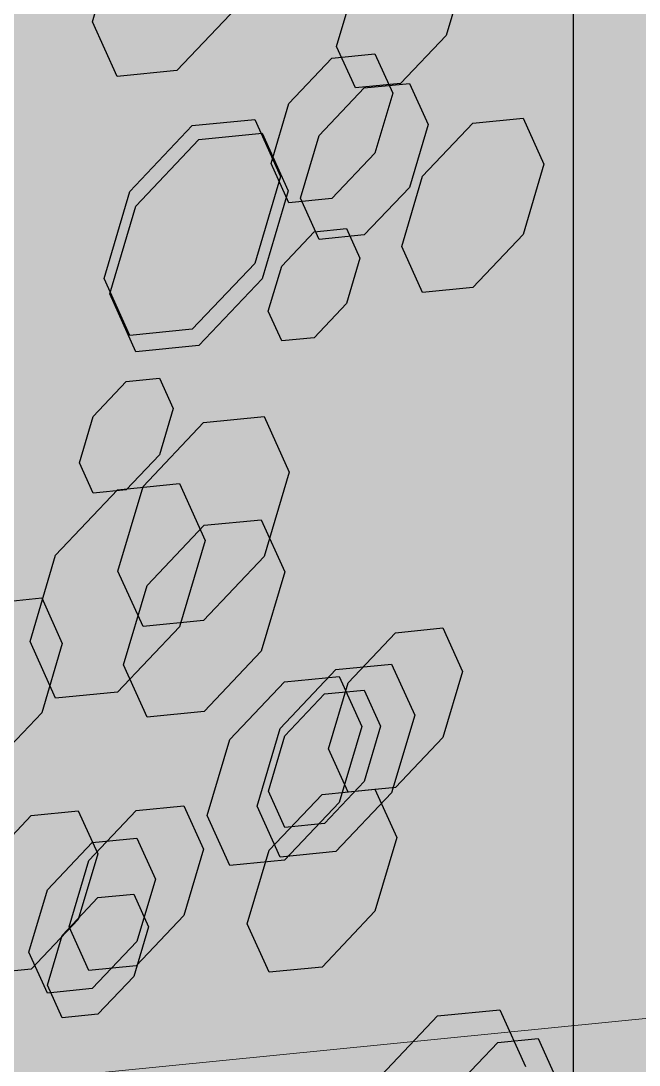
# Model space of a CAD drawing. Header units: metres. Extents: x 0 to 14.2, y 0 to 5.9.
# Drawn here: x 2.6235 to 2.719, y 3.9018 to 4.0633 of the extents above; entities that cross this region are included whole.
import ezdxf

# ---------------------------------------------------------------- set-up
doc = ezdxf.new("R2010")
doc.units = ezdxf.units.M
doc.header["$LTSCALE"] = 0.25
doc.layers.add('ISO-ARISTAS', color=8, linetype='CONTINUOUS')
doc.layers.add('ISO-CONCRETO-SUP', color=254, linetype='CONTINUOUS', true_color=0xe8e8e8)
doc.layers.add('LLAMADAS', color=30, linetype='CONTINUOUS', lineweight=18)

msp = doc.modelspace()

# ---------------------------------------------------------------- linework, layer by layer
at = {"layer": 'ISO-ARISTAS', "color": 250}
for p, q in [((2.63453, 4.06314), (2.63836, 4.07603)), ((2.69209, 4.07076), (2.68919, 4.061)), ((2.67228, 4.05932), (2.67518, 4.06908)), ((2.70885, 4.07), (2.70885, 4.02)), ((2.65686, 4.06535), (2.64761, 4.05559)), ((2.63836, 4.05468), (2.63453, 4.06314)), ((2.68919, 4.061), (2.68218, 4.0536)), ((2.67518, 4.05291), (2.67228, 4.05932)), ((2.66491, 4.05048), (2.67156, 4.0575)), ((2.67156, 4.0575), (2.6782, 4.05815)), ((2.6782, 4.05815), (2.68096, 4.05207)), ((2.64761, 4.05559), (2.63836, 4.05468)), ((2.6696, 4.04556), (2.67656, 4.05291)), ((2.68218, 4.0536), (2.67518, 4.05291)), ((2.67656, 4.05291), (2.68353, 4.0536)), ((2.68353, 4.0536), (2.68641, 4.04723)), ((2.68096, 4.05207), (2.6782, 4.04281)), ((2.66216, 4.04122), (2.66491, 4.05048)), ((2.64998, 4.04707), (2.65962, 4.04803)), ((2.65962, 4.04803), (2.66362, 4.0392)), ((2.69333, 4.04744), (2.7011, 4.04821)), ((2.7011, 4.04821), (2.70432, 4.04109)), ((2.64034, 4.03689), (2.64998, 4.04707)), ((2.68641, 4.04723), (2.68353, 4.03752)), ((2.68556, 4.03924), (2.69333, 4.04744)), ((2.64126, 4.03464), (2.65101, 4.04493)), ((2.65101, 4.04493), (2.66076, 4.0459)), ((2.66076, 4.0459), (2.6648, 4.03697)), ((2.66671, 4.03585), (2.6696, 4.04556)), ((2.6782, 4.04281), (2.67156, 4.03579)), ((2.66491, 4.03513), (2.66216, 4.04122)), ((2.70432, 4.04109), (2.7011, 4.03026)), ((2.66362, 4.0392), (2.65962, 4.02576)), ((2.68235, 4.02841), (2.68556, 4.03924)), ((2.63634, 4.02345), (2.64034, 4.03689)), ((2.6648, 4.03697), (2.66076, 4.02338)), ((2.68353, 4.03752), (2.67656, 4.03017)), ((2.63722, 4.02105), (2.64126, 4.03464)), ((2.67156, 4.03579), (2.66491, 4.03513)), ((2.6696, 4.02948), (2.66671, 4.03585)), ((2.6638, 4.02536), (2.66881, 4.03065)), ((2.66881, 4.03065), (2.67382, 4.03115)), ((2.67656, 4.03017), (2.6696, 4.02948)), ((2.67382, 4.03115), (2.67589, 4.02656)), ((2.7011, 4.03026), (2.69333, 4.02206)), ((2.68556, 4.02129), (2.68235, 4.02841)), ((2.67589, 4.02656), (2.67382, 4.01958)), ((2.65962, 4.02576), (2.64998, 4.01558)), ((2.66172, 4.01838), (2.6638, 4.02536)), ((2.64034, 4.01462), (2.63634, 4.02345)), ((2.66076, 4.02338), (2.65101, 4.01309)), ((2.69333, 4.02206), (2.68556, 4.02129)), ((2.64126, 4.01212), (2.63722, 4.02105)), ((2.67382, 4.01958), (2.66881, 4.01429)), ((2.70885, 4.02), (2.70885, 3.97)), ((2.6638, 4.01379), (2.66172, 4.01838)), ((2.64998, 4.01558), (2.64034, 4.01462)), ((2.66881, 4.01429), (2.6638, 4.01379)), ((2.65101, 4.01309), (2.64126, 4.01212)), ((2.63465, 4.0021), (2.63978, 4.0075)), ((2.63978, 4.0075), (2.6449, 4.00801)), ((2.6449, 4.00801), (2.64702, 4.00332)), ((2.64702, 4.00332), (2.6449, 3.99618)), ((2.63253, 3.99496), (2.63465, 4.0021)), ((2.64236, 3.99127), (2.65172, 4.00115)), ((2.65172, 4.00115), (2.66109, 4.00208)), ((2.66109, 4.00208), (2.66497, 3.9935)), ((2.6449, 3.99618), (2.63978, 3.99078)), ((2.63465, 3.99027), (2.63253, 3.99496)), ((2.66497, 3.9935), (2.66109, 3.98045)), ((2.63844, 3.99077), (2.64802, 3.99172)), ((2.63848, 3.97821), (2.64236, 3.99127)), ((2.64802, 3.99172), (2.65198, 3.98295)), ((2.62886, 3.98066), (2.63844, 3.99077)), ((2.63978, 3.99078), (2.63465, 3.99027)), ((2.64298, 3.97597), (2.65179, 3.98528)), ((2.65179, 3.98528), (2.66061, 3.98615)), ((2.66061, 3.98615), (2.66426, 3.97808)), ((2.65198, 3.98295), (2.64802, 3.9696)), ((2.6249, 3.96731), (2.62886, 3.98066)), ((2.66109, 3.98045), (2.65172, 3.97057)), ((2.64236, 3.96964), (2.63848, 3.97821)), ((2.66426, 3.97808), (2.66061, 3.9658)), ((2.63933, 3.96369), (2.64298, 3.97597)), ((2.61901, 3.97328), (2.6267, 3.97404)), ((2.6267, 3.97404), (2.62988, 3.967)), ((2.65172, 3.97057), (2.64236, 3.96964)), ((2.64802, 3.9696), (2.63844, 3.95949)), ((2.67405, 3.96094), (2.68139, 3.96868)), ((2.68139, 3.96868), (2.68872, 3.96941)), ((2.68872, 3.96941), (2.69176, 3.96269)), ((2.70885, 3.97), (2.70885, 3.92)), ((2.62886, 3.95854), (2.6249, 3.96731)), ((2.62988, 3.967), (2.6267, 3.95629)), ((2.66061, 3.9658), (2.65179, 3.9565)), ((2.64298, 3.95562), (2.63933, 3.96369)), ((2.67217, 3.96296), (2.68078, 3.96381)), ((2.68078, 3.96381), (2.68435, 3.95592)), ((2.66355, 3.95386), (2.67217, 3.96296)), ((2.69176, 3.96269), (2.68872, 3.95247)), ((2.65577, 3.95217), (2.66422, 3.96108)), ((2.66422, 3.96108), (2.67266, 3.96192)), ((2.67101, 3.95071), (2.67405, 3.96094)), ((2.67266, 3.96192), (2.67616, 3.95419)), ((2.63844, 3.95949), (2.62886, 3.95854)), ((2.66428, 3.95273), (2.6704, 3.9592)), ((2.6704, 3.9592), (2.67653, 3.95981)), ((2.67653, 3.95981), (2.67907, 3.9542)), ((2.6267, 3.95629), (2.61901, 3.94817)), ((2.65179, 3.9565), (2.64298, 3.95562)), ((2.68435, 3.95592), (2.68078, 3.94392)), ((2.67616, 3.95419), (2.67266, 3.94242)), ((2.67907, 3.9542), (2.67653, 3.94566)), ((2.65999, 3.94186), (2.66355, 3.95386)), ((2.66174, 3.94419), (2.66428, 3.95273)), ((2.68872, 3.95247), (2.68139, 3.94472)), ((2.65227, 3.9404), (2.65577, 3.95217)), ((2.67405, 3.944), (2.67101, 3.95071)), ((2.67004, 3.94367), (2.67821, 3.94448)), ((2.67653, 3.94566), (2.6704, 3.93919)), ((2.68139, 3.94472), (2.67405, 3.944)), ((2.67821, 3.94448), (2.68159, 3.937)), ((2.66428, 3.93858), (2.66174, 3.94419)), ((2.66186, 3.93504), (2.67004, 3.94367)), ((2.68078, 3.94392), (2.67217, 3.93483)), ((2.62508, 3.9404), (2.63235, 3.94112)), ((2.63235, 3.94112), (2.63536, 3.93447)), ((2.63397, 3.93343), (2.64132, 3.94119)), ((2.64132, 3.94119), (2.64867, 3.94191)), ((2.64867, 3.94191), (2.65171, 3.93519)), ((2.66355, 3.93397), (2.65999, 3.94186)), ((2.67266, 3.94242), (2.66422, 3.93351)), ((2.61782, 3.93273), (2.62508, 3.9404)), ((2.65577, 3.93267), (2.65227, 3.9404)), ((2.6704, 3.93919), (2.66428, 3.93858)), ((2.6276, 3.92892), (2.63451, 3.93622)), ((2.63451, 3.93622), (2.64142, 3.93691)), ((2.64142, 3.93691), (2.64428, 3.93058)), ((2.68159, 3.937), (2.67821, 3.92561)), ((2.65171, 3.93519), (2.64867, 3.92495)), ((2.65848, 3.92365), (2.66186, 3.93504)), ((2.67217, 3.93483), (2.66355, 3.93397)), ((2.63093, 3.92319), (2.63397, 3.93343)), ((2.63536, 3.93447), (2.63235, 3.92434)), ((2.66422, 3.93351), (2.65577, 3.93267)), ((2.64428, 3.93058), (2.64142, 3.92094)), ((2.62473, 3.91929), (2.6276, 3.92892)), ((2.6354, 3.92771), (2.64093, 3.92825)), ((2.64093, 3.92825), (2.64321, 3.9232)), ((2.62988, 3.92188), (2.6354, 3.92771)), ((2.64867, 3.92495), (2.64132, 3.91719)), ((2.67821, 3.92561), (2.67004, 3.91698)), ((2.63235, 3.92434), (2.62508, 3.91667)), ((2.66186, 3.91617), (2.65848, 3.92365)), ((2.6276, 3.91418), (2.62988, 3.92188)), ((2.63397, 3.91646), (2.63093, 3.92319)), ((2.64321, 3.9232), (2.64093, 3.9155)), ((2.64142, 3.92094), (2.63451, 3.91364)), ((2.70885, 3.92), (2.70885, 3.87)), ((2.6276, 3.91296), (2.62473, 3.91929)), ((2.64132, 3.91719), (2.63397, 3.91646)), ((2.67004, 3.91698), (2.66186, 3.91617)), ((2.62508, 3.91667), (2.61782, 3.91595)), ((2.64093, 3.9155), (2.6354, 3.90968)), ((2.62988, 3.90913), (2.6276, 3.91418)), ((2.63451, 3.91364), (2.6276, 3.91296)), ((2.6879, 3.90944), (2.69751, 3.91039)), ((2.69751, 3.91039), (2.70149, 3.9016)), ((2.6354, 3.90968), (2.62988, 3.90913)), ((2.6783, 3.8993), (2.6879, 3.90944)), ((2.69718, 3.90533), (2.70343, 3.90595)), ((2.70343, 3.90595), (2.70601, 3.90023)), ((2.69093, 3.89873), (2.69718, 3.90533))]:
    msp.add_line(p, q, dxfattribs=at)
at = {"layer": 'ISO-CONCRETO-SUP', "true_color": 0xadada8}
for points in [[(2.52806, 4.17438), (2.78679, 4.025), (2.52806, 4.42438), (2.78679, 4.275)], [(2.44146, 4.12438), (2.70019, 3.975), (2.44146, 4.37438), (2.70019, 4.225)], [(2.70019, 3.975), (2.95891, 3.82563), (2.70019, 4.225), (2.95891, 4.07563)], [(2.52806, 3.92438), (2.78679, 3.775), (2.52806, 4.17438), (2.78679, 4.025)], [(2.44146, 3.87438), (2.70019, 3.725), (2.44146, 4.12438), (2.70019, 3.975)], [(2.70019, 3.725), (2.95891, 3.57563), (2.70019, 3.975), (2.95891, 3.82563)]]:
    msp.add_solid(points, dxfattribs=at)
at = {"layer": 'ISO-CONCRETO-SUP', "true_color": 0xc0c0ba}
for points in [[(2.52915, 4.22375), (2.78787, 4.07438), (2.35594, 4.12375), (2.61467, 3.97438)], [(2.70235, 4.22375), (2.96108, 4.07438), (2.52915, 4.12375), (2.78787, 3.97438)], [(2.52915, 4.12375), (2.78787, 3.97438), (2.35594, 4.02375), (2.61467, 3.87438)], [(2.78787, 4.07438), (3.0466, 3.925), (2.61467, 3.97438), (2.87339, 3.825)], [(2.61467, 3.97438), (2.87339, 3.825), (2.44146, 3.87438), (2.70019, 3.725)], [(2.78787, 3.97438), (3.0466, 3.825), (2.61467, 3.87438), (2.87339, 3.725)], [(2.52806, 3.92438), (2.78679, 3.775), (2.44146, 3.87438), (2.70019, 3.725)]]:
    msp.add_solid(points, dxfattribs=at)
at = {"layer": 'ISO-CONCRETO-SUP', "true_color": 0x514d47}
for points in [[(2.70885, 4.07), (2.66554, 4.045), (2.70885, 4.12), (2.66554, 4.095)], [(2.66554, 4.045), (2.62224, 4.02), (2.66554, 4.095), (2.62224, 4.07)], [(2.70885, 4.02), (2.66554, 3.995), (2.70885, 4.07), (2.66554, 4.045)], [(2.66554, 3.995), (2.62224, 3.97), (2.66554, 4.045), (2.62224, 4.02)], [(2.70885, 3.97), (2.66554, 3.945), (2.70885, 4.02), (2.66554, 3.995)], [(2.66554, 3.945), (2.62224, 3.92), (2.66554, 3.995), (2.62224, 3.97)], [(2.70885, 3.92), (2.66554, 3.895), (2.70885, 3.97), (2.66554, 3.945)], [(2.66554, 3.895), (2.62224, 3.87), (2.66554, 3.945), (2.62224, 3.92)], [(2.70885, 3.87), (2.66554, 3.845), (2.70885, 3.92), (2.66554, 3.895)]]:
    msp.add_solid(points, dxfattribs=at)
at = {"layer": 'ISO-CONCRETO-SUP', "true_color": 0x7d7567}
for points in [[(2.66069, 4.07824), (2.63836, 4.05468), (2.63453, 4.06314)], [(2.66069, 4.07824), (2.63453, 4.06314), (2.63836, 4.07603)], [(2.66069, 4.07824), (2.64761, 4.05559), (2.63836, 4.05468)], [(2.66069, 4.07824), (2.65686, 4.06535), (2.64761, 4.05559)], [(2.68096, 4.05207), (2.66491, 4.05048), (2.67156, 4.0575)], [(2.68096, 4.05207), (2.67156, 4.0575), (2.6782, 4.05815)], [(2.68641, 4.04723), (2.6696, 4.04556), (2.67656, 4.05291)], [(2.68641, 4.04723), (2.67656, 4.05291), (2.68353, 4.0536)], [(2.68096, 4.05207), (2.66491, 4.03513), (2.66216, 4.04122)], [(2.68096, 4.05207), (2.66216, 4.04122), (2.66491, 4.05048)], [(2.68096, 4.05207), (2.67156, 4.03579), (2.66491, 4.03513)], [(2.68096, 4.05207), (2.6782, 4.04281), (2.67156, 4.03579)], [(2.70432, 4.04109), (2.69333, 4.04744), (2.7011, 4.04821)], [(2.68641, 4.04723), (2.6696, 4.02948), (2.66671, 4.03585)], [(2.68641, 4.04723), (2.66671, 4.03585), (2.6696, 4.04556)], [(2.68641, 4.04723), (2.67656, 4.03017), (2.6696, 4.02948)], [(2.68641, 4.04723), (2.68353, 4.03752), (2.67656, 4.03017)], [(2.70432, 4.04109), (2.68556, 4.03924), (2.69333, 4.04744)], [(2.70432, 4.04109), (2.68556, 4.02129), (2.68235, 4.02841)], [(2.70432, 4.04109), (2.68235, 4.02841), (2.68556, 4.03924)], [(2.70432, 4.04109), (2.69333, 4.02206), (2.68556, 4.02129)], [(2.70432, 4.04109), (2.7011, 4.03026), (2.69333, 4.02206)], [(2.67589, 4.02656), (2.6638, 4.02536), (2.66881, 4.03065)], [(2.67589, 4.02656), (2.66881, 4.03065), (2.67382, 4.03115)], [(2.67589, 4.02656), (2.6638, 4.01379), (2.66172, 4.01838)], [(2.67589, 4.02656), (2.66172, 4.01838), (2.6638, 4.02536)], [(2.67589, 4.02656), (2.66881, 4.01429), (2.6638, 4.01379)], [(2.67589, 4.02656), (2.67382, 4.01958), (2.66881, 4.01429)], [(2.69176, 3.96269), (2.67405, 3.96094), (2.68139, 3.96868)], [(2.69176, 3.96269), (2.68139, 3.96868), (2.68872, 3.96941)], [(2.69176, 3.96269), (2.67405, 3.944), (2.67101, 3.95071)], [(2.69176, 3.96269), (2.67101, 3.95071), (2.67405, 3.96094)], [(2.69176, 3.96269), (2.68139, 3.94472), (2.67405, 3.944)], [(2.69176, 3.96269), (2.68872, 3.95247), (2.68139, 3.94472)], [(2.67907, 3.9542), (2.66428, 3.95273), (2.6704, 3.9592)], [(2.67907, 3.9542), (2.6704, 3.9592), (2.67653, 3.95981)], [(2.67907, 3.9542), (2.66428, 3.93858), (2.66174, 3.94419)], [(2.67907, 3.9542), (2.66174, 3.94419), (2.66428, 3.95273)], [(2.67907, 3.9542), (2.6704, 3.93919), (2.66428, 3.93858)], [(2.67907, 3.9542), (2.67653, 3.94566), (2.6704, 3.93919)]]:
    msp.add_solid(points, dxfattribs=at)
at = {"layer": 'ISO-CONCRETO-SUP', "true_color": 0x888172}
for points in [[(2.69209, 4.07076), (2.67518, 4.05291), (2.67228, 4.05932)], [(2.69209, 4.07076), (2.67228, 4.05932), (2.67518, 4.06908)], [(2.69209, 4.07076), (2.68218, 4.0536), (2.67518, 4.05291)], [(2.69209, 4.07076), (2.68919, 4.061), (2.68218, 4.0536)], [(2.67616, 3.95419), (2.65577, 3.95217), (2.66422, 3.96108)], [(2.67616, 3.95419), (2.66422, 3.96108), (2.67266, 3.96192)], [(2.67616, 3.95419), (2.65577, 3.93267), (2.65227, 3.9404)], [(2.67616, 3.95419), (2.65227, 3.9404), (2.65577, 3.95217)], [(2.67616, 3.95419), (2.66422, 3.93351), (2.65577, 3.93267)], [(2.67616, 3.95419), (2.67266, 3.94242), (2.66422, 3.93351)], [(2.68159, 3.937), (2.67004, 3.94367), (2.67821, 3.94448)], [(2.68159, 3.937), (2.66186, 3.93504), (2.67004, 3.94367)], [(2.68159, 3.937), (2.66186, 3.91617), (2.65848, 3.92365)], [(2.68159, 3.937), (2.65848, 3.92365), (2.66186, 3.93504)], [(2.68159, 3.937), (2.67004, 3.91698), (2.66186, 3.91617)], [(2.68159, 3.937), (2.67821, 3.92561), (2.67004, 3.91698)], [(2.64321, 3.9232), (2.6354, 3.92771), (2.64093, 3.92825)], [(2.64321, 3.9232), (2.62988, 3.92188), (2.6354, 3.92771)], [(2.64321, 3.9232), (2.62988, 3.90913), (2.6276, 3.91418)], [(2.64321, 3.9232), (2.6276, 3.91418), (2.62988, 3.92188)], [(2.64321, 3.9232), (2.6354, 3.90968), (2.62988, 3.90913)], [(2.64321, 3.9232), (2.64093, 3.9155), (2.6354, 3.90968)]]:
    msp.add_solid(points, dxfattribs=at)
at = {"layer": 'ISO-CONCRETO-SUP', "true_color": 0x746d62}
for points in [[(2.66362, 4.0392), (2.64998, 4.04707), (2.65962, 4.04803)], [(2.66362, 4.0392), (2.64034, 4.03689), (2.64998, 4.04707)], [(2.66362, 4.0392), (2.64034, 4.01462), (2.63634, 4.02345)], [(2.66362, 4.0392), (2.63634, 4.02345), (2.64034, 4.03689)], [(2.66362, 4.0392), (2.64998, 4.01558), (2.64034, 4.01462)], [(2.66362, 4.0392), (2.65962, 4.02576), (2.64998, 4.01558)], [(2.65198, 3.98295), (2.63844, 3.99077), (2.64802, 3.99172)], [(2.65198, 3.98295), (2.62886, 3.98066), (2.63844, 3.99077)], [(2.65198, 3.98295), (2.62886, 3.95854), (2.6249, 3.96731)], [(2.65198, 3.98295), (2.6249, 3.96731), (2.62886, 3.98066)], [(2.65198, 3.98295), (2.63844, 3.95949), (2.62886, 3.95854)], [(2.65198, 3.98295), (2.64802, 3.9696), (2.63844, 3.95949)], [(2.62988, 3.967), (2.61132, 3.96516), (2.61901, 3.97328)], [(2.62988, 3.967), (2.61901, 3.97328), (2.6267, 3.97404)], [(2.62988, 3.967), (2.61132, 3.94741), (2.60813, 3.95445)], [(2.62988, 3.967), (2.60813, 3.95445), (2.61132, 3.96516)], [(2.62988, 3.967), (2.61901, 3.94817), (2.61132, 3.94741)], [(2.62988, 3.967), (2.6267, 3.95629), (2.61901, 3.94817)], [(2.68435, 3.95592), (2.67217, 3.96296), (2.68078, 3.96381)], [(2.68435, 3.95592), (2.66355, 3.95386), (2.67217, 3.96296)], [(2.68435, 3.95592), (2.66355, 3.93397), (2.65999, 3.94186)], [(2.68435, 3.95592), (2.65999, 3.94186), (2.66355, 3.95386)], [(2.68435, 3.95592), (2.67217, 3.93483), (2.66355, 3.93397)], [(2.68435, 3.95592), (2.68078, 3.94392), (2.67217, 3.93483)], [(2.65171, 3.93519), (2.63397, 3.93343), (2.64132, 3.94119)], [(2.65171, 3.93519), (2.64132, 3.94119), (2.64867, 3.94191)], [(2.65171, 3.93519), (2.63397, 3.91646), (2.63093, 3.92319)], [(2.65171, 3.93519), (2.63093, 3.92319), (2.63397, 3.93343)], [(2.65171, 3.93519), (2.64132, 3.91719), (2.63397, 3.91646)], [(2.65171, 3.93519), (2.64867, 3.92495), (2.64132, 3.91719)]]:
    msp.add_solid(points, dxfattribs=at)
at = {"layer": 'ISO-CONCRETO-SUP', "true_color": 0x6d655a}
for points in [[(2.6648, 4.03697), (2.64126, 4.03464), (2.65101, 4.04493)], [(2.6648, 4.03697), (2.65101, 4.04493), (2.66076, 4.0459)], [(2.6648, 4.03697), (2.64126, 4.01212), (2.63722, 4.02105)], [(2.6648, 4.03697), (2.63722, 4.02105), (2.64126, 4.03464)], [(2.6648, 4.03697), (2.65101, 4.01309), (2.64126, 4.01212)], [(2.6648, 4.03697), (2.66076, 4.02338), (2.65101, 4.01309)], [(2.64702, 4.00332), (2.63465, 4.0021), (2.63978, 4.0075)], [(2.64702, 4.00332), (2.63978, 4.0075), (2.6449, 4.00801)], [(2.64702, 4.00332), (2.63465, 3.99027), (2.63253, 3.99496)], [(2.64702, 4.00332), (2.63253, 3.99496), (2.63465, 4.0021)], [(2.64702, 4.00332), (2.63978, 3.99078), (2.63465, 3.99027)], [(2.64702, 4.00332), (2.6449, 3.99618), (2.63978, 3.99078)], [(2.66426, 3.97808), (2.64298, 3.97597), (2.65179, 3.98528)], [(2.66426, 3.97808), (2.65179, 3.98528), (2.66061, 3.98615)], [(2.66426, 3.97808), (2.64298, 3.95562), (2.63933, 3.96369)], [(2.66426, 3.97808), (2.63933, 3.96369), (2.64298, 3.97597)], [(2.66426, 3.97808), (2.65179, 3.9565), (2.64298, 3.95562)], [(2.66426, 3.97808), (2.66061, 3.9658), (2.65179, 3.9565)], [(2.64428, 3.93058), (2.6276, 3.92892), (2.63451, 3.93622)], [(2.64428, 3.93058), (2.63451, 3.93622), (2.64142, 3.93691)], [(2.64428, 3.93058), (2.6276, 3.91296), (2.62473, 3.91929)], [(2.64428, 3.93058), (2.62473, 3.91929), (2.6276, 3.92892)], [(2.64428, 3.93058), (2.63451, 3.91364), (2.6276, 3.91296)], [(2.64428, 3.93058), (2.64142, 3.92094), (2.63451, 3.91364)]]:
    msp.add_solid(points, dxfattribs=at)
at = {"layer": 'ISO-CONCRETO-SUP', "true_color": 0x5d5851}
for points in [[(2.66497, 3.9935), (2.64236, 3.99127), (2.65172, 4.00115)], [(2.66497, 3.9935), (2.65172, 4.00115), (2.66109, 4.00208)], [(2.66497, 3.9935), (2.64236, 3.96964), (2.63848, 3.97821)], [(2.66497, 3.9935), (2.63848, 3.97821), (2.64236, 3.99127)], [(2.66497, 3.9935), (2.65172, 3.97057), (2.64236, 3.96964)], [(2.66497, 3.9935), (2.66109, 3.98045), (2.65172, 3.97057)], [(2.63536, 3.93447), (2.62508, 3.9404), (2.63235, 3.94112)], [(2.63536, 3.93447), (2.61782, 3.93273), (2.62508, 3.9404)], [(2.63536, 3.93447), (2.61782, 3.91595), (2.61481, 3.9226)], [(2.63536, 3.93447), (2.61481, 3.9226), (2.61782, 3.93273)], [(2.63536, 3.93447), (2.62508, 3.91667), (2.61782, 3.91595)], [(2.63536, 3.93447), (2.63235, 3.92434), (2.62508, 3.91667)], [(2.70149, 3.9016), (2.6879, 3.90944), (2.69751, 3.91039)], [(2.70149, 3.9016), (2.6783, 3.8993), (2.6879, 3.90944)], [(2.70601, 3.90023), (2.69718, 3.90533), (2.70343, 3.90595)], [(2.70601, 3.90023), (2.69093, 3.89873), (2.69718, 3.90533)]]:
    msp.add_solid(points, dxfattribs=at)
at = {"layer": 'LLAMADAS'}
msp.add_line((5.56, 4.19167), (2.57894, 3.895), dxfattribs=at)

doc.saveas('drawing.dxf')
